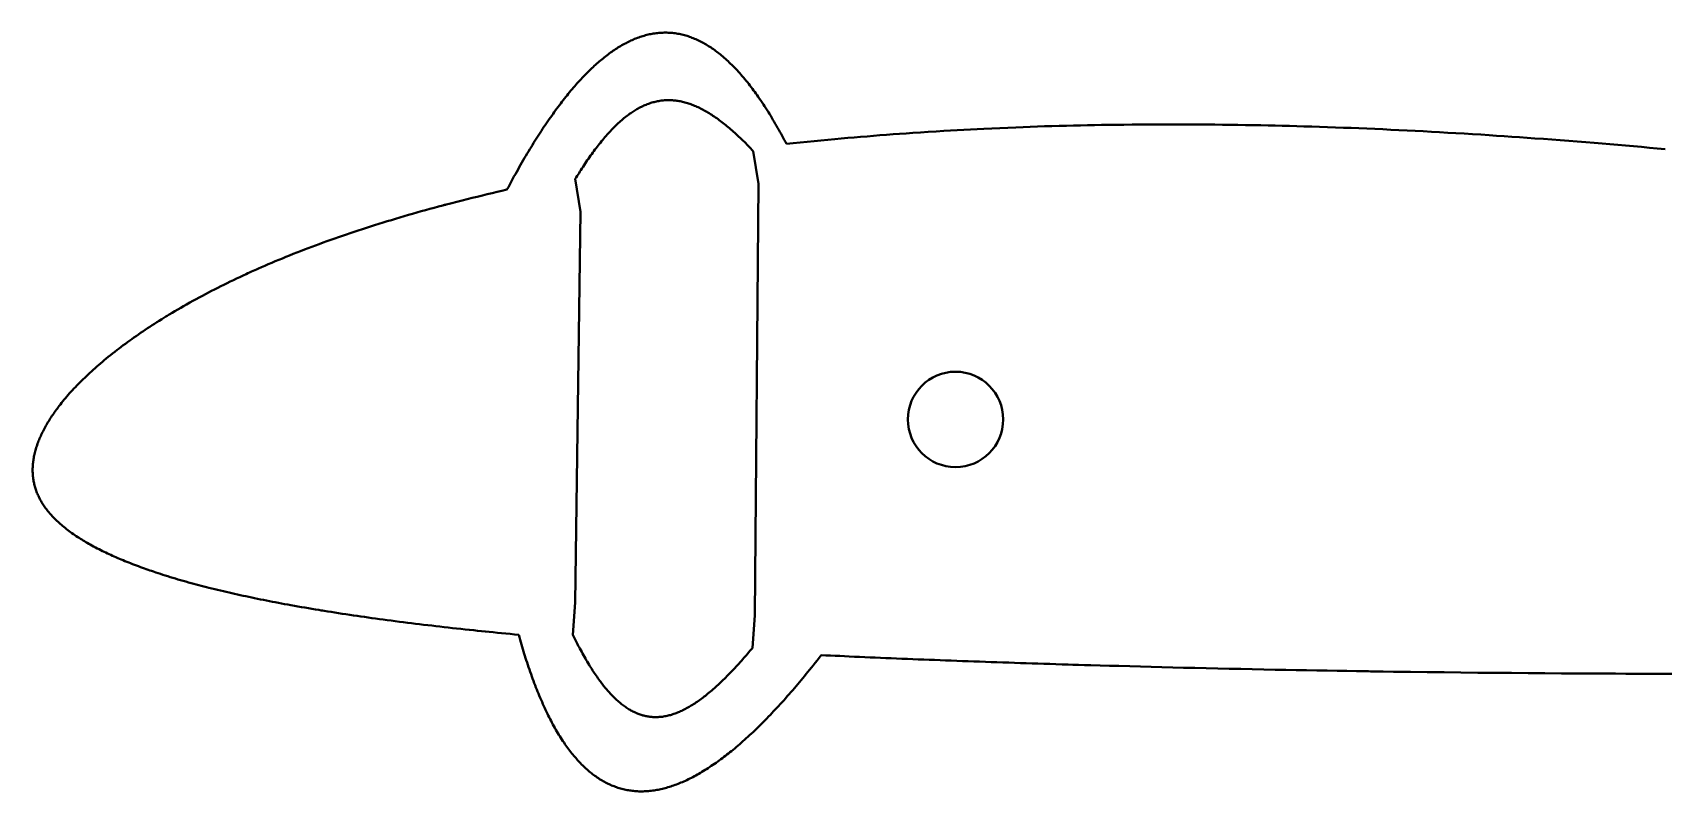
# Model space of a CAD drawing. Header units: millimetres. Extents: x -66 to 496, y 101 to 232.
# Drawn here: x -65.9 to 211.2, y 103 to 231.9 of the extents above; entities that cross this region are included whole.
import ezdxf

# ---------------------------------------------------------------- set-up
doc = ezdxf.new("R2010")
doc.units = ezdxf.units.MM
doc.layers.add('Geometries', color=7, linetype='Continuous')

msp = doc.modelspace()

# ---------------------------------------------------------------- linework, layer by layer
at = {"layer": 'Geometries', "linetype": 'Continuous', "lineweight": 40}
for p, q in [((57.45, 206.21), (56.58, 211.75)), ((26.34, 207.03), (27.22, 201.45)), ((57.45, 206.21), (56.82, 132.95)), ((26.3, 135.08), (27.22, 201.45)), ((26.3, 135.08), (25.91, 129.59)), ((56.43, 127.34), (56.82, 132.95))]:
    msp.add_line(p, q, dxfattribs=at)
at = {"layer": 'Geometries', "linetype": 'Continuous', "lineweight": 40, "flags": 128}
for points in [[(14.72, 205.21), (14.96, 205.66), (15.2, 206.11), (15.44, 206.55), (15.68, 206.98), (15.91, 207.42), (16.15, 207.85), (16.38, 208.25), (16.6, 208.65), (16.82, 209.04), (17.05, 209.44), (17.27, 209.83), (17.49, 210.21), (17.71, 210.59), (17.94, 210.97), (18.16, 211.35), (18.38, 211.72), (18.6, 212.08), (18.82, 212.44), (19.04, 212.79), (19.25, 213.14), (19.48, 213.5), (19.7, 213.85), (19.92, 214.2), (20.14, 214.54), (20.36, 214.88), (20.58, 215.22), (20.79, 215.54), (21.01, 215.87), (21.23, 216.19), (21.45, 216.52), (21.67, 216.84), (21.89, 217.16), (22.11, 217.47), (22.33, 217.78), (22.55, 218.09), (22.77, 218.4), (22.98, 218.7), (23.2, 219), (23.42, 219.29), (23.64, 219.58), (23.86, 219.87), (24.07, 220.15), (24.29, 220.42), (24.5, 220.69), (24.71, 220.96), (24.93, 221.23), (25.15, 221.5), (25.37, 221.77), (25.58, 222.03), (25.8, 222.28), (26.02, 222.54), (26.23, 222.79), (26.45, 223.04), (26.67, 223.28), (26.88, 223.52), (27.1, 223.76), (27.31, 223.99), (27.53, 224.22), (27.75, 224.45), (27.98, 224.69), (28.22, 224.94), (28.46, 225.17), (28.69, 225.41), (28.93, 225.63), (29.14, 225.84), (29.36, 226.04), (29.57, 226.24), (29.78, 226.43), (30, 226.62), (30.21, 226.81), (30.42, 226.99), (30.62, 227.16), (30.83, 227.34), (31.05, 227.51), (31.26, 227.68), (31.47, 227.85), (31.68, 228.02), (31.9, 228.18), (32.11, 228.33), (32.32, 228.49), (32.53, 228.64), (32.74, 228.79), (32.95, 228.93), (33.17, 229.07), (33.38, 229.21), (33.59, 229.34), (33.8, 229.47), (34.03, 229.61), (34.26, 229.74), (34.49, 229.87), (34.72, 230), (34.96, 230.12), (35.16, 230.23), (35.37, 230.34), (35.58, 230.44), (35.79, 230.54), (36, 230.63), (36.21, 230.72), (36.42, 230.81), (36.65, 230.9), (36.88, 230.99), (37.11, 231.07), (37.34, 231.15), (37.56, 231.23), (37.79, 231.3), (38.02, 231.37), (38.25, 231.43), (38.48, 231.49), (38.7, 231.55), (38.93, 231.6), (39.15, 231.64), (39.37, 231.68), (39.59, 231.72), (39.83, 231.76), (40.06, 231.79), (40.29, 231.82), (40.53, 231.84), (40.76, 231.86), (40.99, 231.87), (41.22, 231.88), (41.44, 231.89), (41.67, 231.89), (41.9, 231.89), (42.13, 231.88), (42.37, 231.87), (42.6, 231.85), (42.83, 231.83), (43.06, 231.8), (43.29, 231.77), (43.52, 231.74), (43.75, 231.7), (43.98, 231.66), (44.21, 231.61), (44.44, 231.56), (44.67, 231.51), (44.9, 231.44), (45.11, 231.39), (45.32, 231.32), (45.53, 231.26), (45.74, 231.19), (45.95, 231.11), (46.16, 231.03), (46.38, 230.95), (46.61, 230.85), (46.84, 230.75), (47.07, 230.65), (47.29, 230.55), (47.52, 230.43), (47.74, 230.32), (47.95, 230.21), (48.16, 230.1), (48.37, 229.98), (48.57, 229.86), (48.78, 229.73), (48.99, 229.61), (49.19, 229.47), (49.4, 229.34), (49.6, 229.2), (49.81, 229.06), (50.02, 228.91), (50.22, 228.76), (50.41, 228.62), (50.61, 228.47), (50.8, 228.32), (50.99, 228.16), (51.19, 228), (51.41, 227.82), (51.63, 227.63), (51.85, 227.43), (52.07, 227.23), (52.3, 227.03), (52.51, 226.82), (52.73, 226.61), (52.95, 226.4), (53.16, 226.18), (53.39, 225.96), (53.61, 225.72), (53.83, 225.49), (54.05, 225.25), (54.27, 225.01), (54.49, 224.76), (54.71, 224.51), (54.93, 224.25), (55.14, 223.99), (55.36, 223.72), (55.58, 223.45), (55.8, 223.18), (56.02, 222.9), (56.24, 222.61), (56.44, 222.35), (56.64, 222.08), (56.84, 221.81), (57.04, 221.54), (57.23, 221.26), (57.43, 220.98), (57.65, 220.66), (57.87, 220.35), (58.08, 220.03), (58.3, 219.7), (58.51, 219.37), (58.73, 219.04), (58.94, 218.7), (59.14, 218.39), (59.34, 218.07), (59.54, 217.75), (59.73, 217.42), (59.93, 217.09), (60.13, 216.76), (60.32, 216.42), (60.52, 216.08), (60.71, 215.74), (60.91, 215.39), (61.1, 215.04), (61.3, 214.69), (61.48, 214.35), (61.67, 214.01), (61.85, 213.66), (62.03, 213.32), (62.22, 212.97)], [(26.34, 207.03), (26.5, 207.28), (26.66, 207.54), (26.81, 207.79), (26.97, 208.04), (27.13, 208.29), (27.28, 208.53), (27.46, 208.82), (27.65, 209.1), (27.83, 209.38), (28.01, 209.65), (28.2, 209.93), (28.38, 210.2), (28.57, 210.47), (28.75, 210.74), (28.94, 211), (29.12, 211.25), (29.31, 211.51), (29.49, 211.76), (29.67, 212.01), (29.86, 212.25), (30.04, 212.49), (30.22, 212.72), (30.4, 212.95), (30.59, 213.18), (30.79, 213.43), (30.99, 213.67), (31.18, 213.91), (31.38, 214.14), (31.58, 214.37), (31.76, 214.58), (31.94, 214.78), (32.12, 214.98), (32.3, 215.17), (32.48, 215.36), (32.66, 215.55), (32.84, 215.73), (33.04, 215.93), (33.24, 216.12), (33.43, 216.31), (33.63, 216.49), (33.82, 216.67), (34.02, 216.85), (34.22, 217.02), (34.41, 217.18), (34.61, 217.35), (34.8, 217.51), (35, 217.66), (35.19, 217.8), (35.38, 217.95), (35.57, 218.09), (35.75, 218.21), (35.93, 218.33), (36.11, 218.45), (36.28, 218.57), (36.46, 218.68), (36.64, 218.78), (36.82, 218.89), (37.01, 219), (37.21, 219.1), (37.4, 219.21), (37.6, 219.3), (37.79, 219.4), (37.99, 219.49), (38.18, 219.57), (38.38, 219.65), (38.57, 219.73), (38.77, 219.8), (38.96, 219.87), (39.15, 219.94), (39.35, 220), (39.54, 220.05), (39.73, 220.1), (39.93, 220.15), (40.13, 220.2), (40.32, 220.24), (40.52, 220.27), (40.71, 220.31), (40.91, 220.33), (41.1, 220.36), (41.29, 220.38), (41.49, 220.39), (41.69, 220.41), (41.89, 220.41), (42.09, 220.42), (42.29, 220.42), (42.49, 220.42), (42.69, 220.41), (42.87, 220.4), (43.05, 220.38), (43.23, 220.37), (43.41, 220.35), (43.59, 220.32), (43.78, 220.3), (43.96, 220.27), (44.16, 220.23), (44.36, 220.19), (44.56, 220.14), (44.77, 220.09), (44.97, 220.04), (45.17, 219.98), (45.38, 219.92), (45.58, 219.86), (45.79, 219.79), (45.99, 219.72), (46.19, 219.65), (46.39, 219.57), (46.6, 219.48), (46.8, 219.4), (47.01, 219.31), (47.21, 219.21), (47.42, 219.11), (47.63, 219.01), (47.84, 218.9), (48.04, 218.8), (48.25, 218.68), (48.46, 218.57), (48.66, 218.45), (48.88, 218.32), (49.09, 218.19), (49.3, 218.06), (49.52, 217.93), (49.73, 217.78), (49.95, 217.64), (50.16, 217.49), (50.38, 217.34), (50.59, 217.19), (50.81, 217.03), (51.03, 216.86), (51.25, 216.7), (51.46, 216.53), (51.68, 216.36), (51.89, 216.19), (52.11, 216.01), (52.33, 215.82), (52.56, 215.63), (52.78, 215.44), (53, 215.25), (53.23, 215.05), (53.45, 214.84), (53.68, 214.64), (53.91, 214.43), (54.14, 214.21), (54.36, 213.99), (54.59, 213.77), (54.82, 213.55), (55.06, 213.32), (55.29, 213.09), (55.5, 212.87), (55.72, 212.65), (55.93, 212.43), (56.15, 212.2), (56.36, 211.98), (56.58, 211.75)], [(62.22, 212.97), (63.38, 213.09), (64.55, 213.21), (65.72, 213.33), (66.9, 213.45), (68.08, 213.57), (69.26, 213.68), (70.44, 213.79), (71.53, 213.89), (72.62, 213.99), (73.71, 214.09), (74.81, 214.18), (75.91, 214.27), (77.01, 214.36), (78.11, 214.45), (79.22, 214.53), (80.33, 214.62), (81.44, 214.7), (82.55, 214.78), (83.67, 214.86), (84.98, 214.94), (86.31, 215.03), (87.63, 215.11), (88.96, 215.19), (90.09, 215.26), (91.22, 215.32), (92.36, 215.39), (93.5, 215.45), (94.64, 215.5), (95.78, 215.56), (97.13, 215.62), (98.48, 215.68), (99.84, 215.74), (101.2, 215.79), (102.42, 215.84), (103.64, 215.88), (104.86, 215.93), (106.09, 215.97), (107.32, 216), (108.55, 216.04), (109.79, 216.07), (111.02, 216.1), (112.2, 216.13), (113.38, 216.15), (114.57, 216.18), (115.75, 216.2), (116.94, 216.22), (118.13, 216.23), (119.54, 216.25), (120.95, 216.27), (122.36, 216.28), (123.78, 216.29), (125.2, 216.29), (126.63, 216.3), (128.06, 216.3), (129.49, 216.3), (130.9, 216.29), (131.25, 216.29), (131.3, 216.29), (131.34, 216.29), (131.38, 216.29), (131.42, 216.29), (131.46, 216.29), (131.5, 216.29), (131.94, 216.28), (132.81, 216.28), (133.69, 216.27), (134.99, 216.26), (136.29, 216.25), (137.59, 216.23), (138.9, 216.21), (140.21, 216.19), (141.53, 216.17), (142.84, 216.14), (144.05, 216.12), (145.27, 216.09), (146.48, 216.06), (147.7, 216.03), (148.92, 216), (150.15, 215.96), (151.48, 215.92), (152.82, 215.88), (154.16, 215.83), (155.51, 215.79), (156.85, 215.74), (158.18, 215.69), (159.51, 215.63), (160.84, 215.58), (162.18, 215.52), (163.55, 215.46), (164.92, 215.4), (166.29, 215.33), (167.67, 215.27), (169.05, 215.2), (170.43, 215.12), (171.81, 215.05), (173.2, 214.97), (174.6, 214.89), (175.99, 214.81), (177.39, 214.73), (178.79, 214.64), (180.2, 214.56), (181.61, 214.47), (182.9, 214.38), (184.2, 214.3), (185.5, 214.21), (186.8, 214.12), (188.1, 214.02), (189.41, 213.93), (190.84, 213.83), (192.27, 213.72), (193.71, 213.61), (195.15, 213.5), (196.59, 213.38), (198.03, 213.27), (199.48, 213.15), (200.81, 213.04), (202.15, 212.93), (203.48, 212.81), (204.82, 212.69), (206.16, 212.58), (207.51, 212.46), (208.85, 212.33), (210.2, 212.21), (211.55, 212.08)], [(-65.4, 160.93), (-65.33, 161.15), (-65.26, 161.38), (-65.19, 161.61), (-65.11, 161.83), (-65.03, 162.06), (-64.95, 162.29), (-64.86, 162.52), (-64.78, 162.73), (-64.69, 162.94), (-64.6, 163.15), (-64.51, 163.36), (-64.41, 163.57), (-64.31, 163.79), (-64.2, 164), (-64.1, 164.21), (-63.99, 164.43), (-63.87, 164.64), (-63.76, 164.86), (-63.64, 165.08), (-63.52, 165.28), (-63.4, 165.48), (-63.28, 165.69), (-63.15, 165.89), (-63.02, 166.1), (-62.89, 166.32), (-62.74, 166.54), (-62.6, 166.76), (-62.45, 166.98), (-62.3, 167.2), (-62.14, 167.42), (-61.99, 167.63), (-61.84, 167.84), (-61.68, 168.05), (-61.53, 168.26), (-61.37, 168.47), (-61.16, 168.74), (-60.95, 169.01), (-60.73, 169.27), (-60.51, 169.54), (-60.29, 169.81), (-60.06, 170.07), (-59.83, 170.34), (-59.6, 170.61), (-59.36, 170.87), (-59.11, 171.14), (-58.87, 171.41), (-58.61, 171.67), (-58.36, 171.94), (-58.11, 172.2), (-57.85, 172.46), (-57.58, 172.72), (-57.31, 172.99), (-57.03, 173.26), (-56.75, 173.53), (-56.47, 173.8), (-56.18, 174.07), (-55.88, 174.34), (-55.59, 174.61), (-55.28, 174.88), (-54.98, 175.15), (-54.67, 175.42), (-54.35, 175.69), (-54.03, 175.96), (-53.71, 176.23), (-53.38, 176.5), (-53.02, 176.8), (-52.65, 177.09), (-52.28, 177.39), (-51.91, 177.68), (-51.53, 177.98), (-51.18, 178.25), (-50.82, 178.51), (-50.47, 178.78), (-50.11, 179.04), (-49.75, 179.31), (-49.39, 179.57), (-49.03, 179.83), (-48.66, 180.09), (-48.29, 180.35), (-47.91, 180.61), (-47.53, 180.87), (-47.14, 181.14), (-46.75, 181.4), (-46.36, 181.66), (-45.96, 181.92), (-45.56, 182.18), (-45.16, 182.44), (-44.76, 182.69), (-44.36, 182.95), (-43.95, 183.2), (-43.77, 183.32), (-43.59, 183.43), (-43.4, 183.54), (-43.22, 183.66), (-43.03, 183.77), (-42.84, 183.89), (-42.65, 184), (-42.17, 184.29), (-41.69, 184.57), (-41.21, 184.86), (-40.72, 185.14), (-40.23, 185.42), (-39.71, 185.72), (-39.18, 186.02), (-38.65, 186.31), (-38.11, 186.6), (-37.57, 186.9), (-37.03, 187.19), (-36.52, 187.46), (-36, 187.73), (-35.48, 188), (-34.96, 188.27), (-34.43, 188.54), (-33.9, 188.81), (-33.37, 189.07), (-32.83, 189.33), (-32.29, 189.6), (-31.75, 189.86), (-31.21, 190.11), (-30.67, 190.37), (-30.13, 190.62), (-29.58, 190.87), (-29.29, 191.01), (-29, 191.14), (-28.71, 191.28), (-28.41, 191.41), (-28.11, 191.54), (-27.82, 191.67), (-27.52, 191.81), (-26.97, 192.05), (-26.42, 192.29), (-25.86, 192.53), (-25.26, 192.78), (-24.66, 193.04), (-24.05, 193.29), (-23.44, 193.54), (-22.83, 193.79), (-22.21, 194.04), (-21.59, 194.29), (-20.96, 194.53), (-20.34, 194.78), (-19.7, 195.02), (-19.08, 195.26), (-18.45, 195.5), (-17.82, 195.73), (-17.18, 195.97), (-16.53, 196.21), (-15.87, 196.44), (-15.21, 196.68), (-14.55, 196.91), (-13.88, 197.15), (-13.23, 197.37), (-12.56, 197.6), (-11.9, 197.83), (-11.23, 198.05), (-10.54, 198.28), (-9.85, 198.51), (-9.16, 198.73), (-8.46, 198.95), (-7.76, 199.18), (-7.05, 199.4), (-6.34, 199.62), (-5.63, 199.84), (-4.92, 200.05), (-4.2, 200.27), (-3.47, 200.49), (-2.75, 200.7), (-2.03, 200.91), (-1.31, 201.12), (-0.58, 201.32), (0.14, 201.53), (0.88, 201.73), (1.61, 201.93), (2.35, 202.14), (3.09, 202.34), (3.83, 202.53), (3.93, 202.56), (4.02, 202.58), (4.11, 202.61), (4.2, 202.63), (4.29, 202.66), (4.39, 202.68), (4.88, 202.81), (5.37, 202.94), (6.23, 203.16), (7.09, 203.38), (7.95, 203.59), (8.81, 203.81), (9.68, 204.02), (10.56, 204.24), (11.38, 204.43), (12.21, 204.63), (13.05, 204.83), (13.88, 205.02), (14.72, 205.21)], [(16.72, 129.59), (15.99, 129.66), (15.26, 129.73), (14.54, 129.8), (13.82, 129.87), (13.1, 129.94), (12.39, 130.01), (11.72, 130.08), (11.05, 130.14), (10.39, 130.21), (9.73, 130.28), (9.07, 130.35), (8.34, 130.42), (7.61, 130.5), (6.89, 130.58), (6.17, 130.66), (5.46, 130.74), (4.74, 130.82), (4.04, 130.9), (3.33, 130.98), (2.63, 131.06), (1.94, 131.14), (1.25, 131.22), (0.56, 131.3), (-0.13, 131.39), (-0.81, 131.47), (-1.49, 131.55), (-2.16, 131.64), (-2.86, 131.72), (-3.56, 131.81), (-4.25, 131.9), (-4.94, 131.99), (-5.62, 132.08), (-6.3, 132.17), (-6.95, 132.26), (-7.59, 132.35), (-8.23, 132.44), (-8.86, 132.53), (-9.49, 132.62), (-10.12, 132.71), (-10.74, 132.8), (-11.36, 132.89), (-12, 132.98), (-12.64, 133.08), (-13.28, 133.17), (-13.91, 133.27), (-14.54, 133.37), (-15.16, 133.47), (-15.74, 133.56), (-16.32, 133.65), (-16.61, 133.7), (-16.64, 133.7), (-16.68, 133.71), (-16.72, 133.72), (-16.76, 133.72), (-16.79, 133.73), (-16.83, 133.73), (-17.26, 133.81), (-17.84, 133.9), (-18.42, 134), (-18.99, 134.09), (-19.6, 134.2), (-20.2, 134.3), (-20.81, 134.41), (-21.4, 134.52), (-22, 134.62), (-22.53, 134.72), (-23.06, 134.82), (-23.59, 134.92), (-24.11, 135.02), (-24.64, 135.11), (-25.14, 135.21), (-25.65, 135.31), (-26.15, 135.41), (-26.65, 135.51), (-27.16, 135.61), (-27.66, 135.71), (-28.16, 135.82), (-28.65, 135.92), (-29.15, 136.02), (-29.64, 136.13), (-30.12, 136.23), (-30.6, 136.34), (-31.08, 136.44), (-31.56, 136.55), (-32.03, 136.66), (-32.5, 136.76), (-32.97, 136.87), (-33.43, 136.98), (-33.93, 137.1), (-34.44, 137.22), (-34.93, 137.34), (-35.42, 137.46), (-35.91, 137.58), (-36.35, 137.7), (-36.79, 137.81), (-37.23, 137.92), (-37.66, 138.03), (-38.08, 138.15), (-38.51, 138.26), (-38.93, 138.37), (-39.39, 138.5), (-39.84, 138.63), (-40.29, 138.76), (-40.74, 138.88), (-41.18, 139.01), (-41.62, 139.14), (-42.05, 139.27), (-42.49, 139.4), (-42.91, 139.53), (-43.33, 139.66), (-43.74, 139.79), (-44.15, 139.92), (-44.56, 140.06), (-44.95, 140.19), (-45.01, 140.21), (-45.07, 140.23), (-45.13, 140.25), (-45.19, 140.26), (-45.25, 140.28), (-45.3, 140.3), (-45.36, 140.32), (-45.68, 140.43), (-45.96, 140.53), (-46.24, 140.62), (-46.57, 140.74), (-46.89, 140.85), (-47.22, 140.97), (-47.56, 141.09), (-47.9, 141.22), (-48.24, 141.35), (-48.57, 141.47), (-48.9, 141.6), (-49.23, 141.73), (-49.56, 141.85), (-49.88, 141.98), (-50.19, 142.11), (-50.51, 142.24), (-50.82, 142.37), (-51.12, 142.5), (-51.42, 142.63), (-51.72, 142.75), (-52.01, 142.89), (-52.31, 143.02), (-52.6, 143.15), (-52.89, 143.29), (-53.18, 143.42), (-53.46, 143.55), (-53.73, 143.68), (-54, 143.82), (-54.27, 143.95), (-54.59, 144.11), (-54.9, 144.27), (-55.21, 144.43), (-55.51, 144.59), (-55.81, 144.76), (-56.1, 144.92), (-56.35, 145.06), (-56.6, 145.2), (-56.84, 145.34), (-57.08, 145.48), (-57.31, 145.62), (-57.54, 145.77), (-57.76, 145.91), (-57.99, 146.05), (-58.21, 146.19), (-58.46, 146.36), (-58.71, 146.53), (-58.96, 146.7), (-59.2, 146.87), (-59.44, 147.04), (-59.68, 147.21), (-59.91, 147.39), (-60.13, 147.56), (-60.35, 147.74), (-60.57, 147.91), (-60.78, 148.09), (-60.99, 148.27), (-61.18, 148.43), (-61.37, 148.6), (-61.56, 148.77), (-61.74, 148.94), (-61.91, 149.11), (-61.99, 149.18), (-62.06, 149.26), (-62.14, 149.33), (-62.21, 149.4), (-62.28, 149.48), (-62.35, 149.55), (-62.42, 149.63), (-62.55, 149.76), (-62.68, 149.9), (-62.8, 150.04), (-62.96, 150.22), (-63.12, 150.41), (-63.27, 150.59), (-63.42, 150.78), (-63.55, 150.95), (-63.67, 151.11), (-63.79, 151.28), (-63.91, 151.45), (-64.03, 151.62), (-64.14, 151.79), (-64.25, 151.96), (-64.35, 152.13), (-64.45, 152.3), (-64.55, 152.48), (-64.64, 152.65), (-64.73, 152.82), (-64.82, 153), (-64.9, 153.17), (-64.98, 153.35), (-65.06, 153.52), (-65.14, 153.71), (-65.21, 153.89), (-65.28, 154.08), (-65.34, 154.27), (-65.41, 154.45), (-65.46, 154.64), (-65.51, 154.81), (-65.56, 154.99), (-65.6, 155.16), (-65.64, 155.33), (-65.68, 155.51), (-65.71, 155.68), (-65.75, 155.89), (-65.78, 156.1), (-65.81, 156.31), (-65.83, 156.52), (-65.85, 156.71), (-65.86, 156.9), (-65.87, 157.09), (-65.88, 157.28), (-65.88, 157.47), (-65.88, 157.67), (-65.88, 157.86), (-65.87, 158.06), (-65.86, 158.25), (-65.85, 158.45), (-65.83, 158.64), (-65.81, 158.84), (-65.78, 159.04), (-65.76, 159.24), (-65.73, 159.44), (-65.69, 159.64), (-65.65, 159.86), (-65.61, 160.07), (-65.56, 160.28), (-65.51, 160.5), (-65.46, 160.71), (-65.4, 160.93)], [(16.72, 129.59), (16.84, 129.17), (16.95, 128.75), (17.07, 128.34), (17.19, 127.93), (17.31, 127.52), (17.43, 127.12), (17.54, 126.74), (17.66, 126.37), (17.78, 126), (17.89, 125.63), (18.01, 125.27), (18.14, 124.86), (18.27, 124.46), (18.41, 124.07), (18.54, 123.67), (18.68, 123.28), (18.81, 122.9), (18.95, 122.52), (19.09, 122.14), (19.22, 121.76), (19.36, 121.39), (19.5, 121.03), (19.64, 120.66), (19.79, 120.3), (19.93, 119.95), (20.07, 119.6), (20.22, 119.25), (20.37, 118.89), (20.52, 118.53), (20.68, 118.18), (20.83, 117.83), (20.99, 117.48), (21.14, 117.14), (21.29, 116.82), (21.45, 116.5), (21.6, 116.19), (21.75, 115.88), (21.91, 115.57), (22.06, 115.27), (22.22, 114.97), (22.37, 114.67), (22.54, 114.37), (22.7, 114.06), (22.87, 113.77), (23.04, 113.47), (23.21, 113.18), (23.38, 112.9), (23.55, 112.62), (23.72, 112.34), (23.89, 112.07), (24.07, 111.8), (24.24, 111.53), (24.42, 111.27), (24.58, 111.03), (24.75, 110.79), (24.92, 110.55), (25.08, 110.32), (25.25, 110.09), (25.42, 109.88), (25.58, 109.66), (25.75, 109.45), (25.91, 109.25), (26.08, 109.05), (26.25, 108.85), (26.41, 108.66), (26.57, 108.48), (26.73, 108.3), (26.89, 108.12), (27.05, 107.95), (27.23, 107.76), (27.41, 107.58), (27.6, 107.39), (27.78, 107.22), (27.97, 107.04), (28.15, 106.87), (28.34, 106.7), (28.52, 106.54), (28.71, 106.38), (28.9, 106.22), (29.09, 106.07), (29.28, 105.92), (29.47, 105.77), (29.67, 105.63), (29.86, 105.49), (30.05, 105.36), (30.26, 105.22), (30.46, 105.09), (30.67, 104.96), (30.88, 104.84), (31.08, 104.72), (31.29, 104.6), (31.49, 104.49), (31.69, 104.39), (31.9, 104.29), (32.1, 104.19), (32.3, 104.1), (32.51, 104.01), (32.71, 103.93), (32.92, 103.85), (33.14, 103.76), (33.35, 103.69), (33.57, 103.61), (33.79, 103.54), (34.01, 103.48), (34.23, 103.42), (34.46, 103.36), (34.68, 103.31), (34.91, 103.26), (35.13, 103.21), (35.36, 103.17), (35.58, 103.14), (35.8, 103.11), (36.02, 103.08), (36.23, 103.06), (36.45, 103.03), (36.67, 103.02), (36.91, 103), (37.14, 102.99), (37.38, 102.99), (37.62, 102.99), (37.86, 102.99), (38.1, 103), (38.33, 103.01), (38.56, 103.02), (38.79, 103.04), (39.02, 103.06), (39.25, 103.09), (39.49, 103.12), (39.72, 103.15), (39.95, 103.19), (40.19, 103.23), (40.43, 103.27), (40.66, 103.32), (40.89, 103.37), (41.13, 103.42), (41.36, 103.48), (41.6, 103.54), (41.84, 103.61), (42.08, 103.68), (42.33, 103.75), (42.57, 103.83), (42.81, 103.91), (43.05, 103.99), (43.3, 104.08), (43.54, 104.17), (43.79, 104.27), (44.04, 104.37), (44.29, 104.47), (44.54, 104.58), (44.79, 104.69), (45.04, 104.8), (45.3, 104.92), (45.55, 105.04), (45.81, 105.17), (46.06, 105.3), (46.32, 105.43), (46.58, 105.57), (46.83, 105.7), (47.08, 105.84), (47.34, 105.99), (47.6, 106.14), (47.86, 106.29), (48.12, 106.45), (48.39, 106.62), (48.65, 106.78), (48.92, 106.95), (49.18, 107.13), (49.45, 107.3), (49.72, 107.49), (49.99, 107.67), (50.26, 107.86), (50.53, 108.05), (50.8, 108.25), (51.08, 108.45), (51.35, 108.65), (51.6, 108.84), (51.85, 109.04), (52.11, 109.23), (52.36, 109.43), (52.61, 109.64), (52.87, 109.84), (53.15, 110.07), (53.43, 110.3), (53.71, 110.54), (53.99, 110.77), (54.27, 111.02), (54.55, 111.26), (54.83, 111.5), (55.11, 111.75), (55.39, 112.01), (55.68, 112.27), (55.96, 112.53), (56.25, 112.8), (56.54, 113.07), (56.83, 113.35), (57.12, 113.63), (57.42, 113.91), (57.71, 114.2), (58, 114.49), (58.3, 114.79), (58.59, 115.09), (58.89, 115.39), (59.19, 115.7), (59.49, 116.01), (59.76, 116.29), (60.04, 116.59), (60.31, 116.88), (60.59, 117.18), (60.86, 117.48), (61.14, 117.78), (61.45, 118.11), (61.75, 118.45), (62.06, 118.79), (62.36, 119.14), (62.67, 119.49), (62.98, 119.84), (63.29, 120.2), (63.57, 120.53), (63.86, 120.86), (64.14, 121.2), (64.43, 121.54), (64.72, 121.88), (65, 122.23), (65.29, 122.58), (65.58, 122.93), (65.87, 123.28), (66.16, 123.64), (66.45, 124.01), (66.75, 124.37), (67.09, 124.8), (67.44, 125.24), (67.78, 125.69), (68.13, 126.13)], [(25.91, 129.59), (26.08, 129.25), (26.25, 128.91), (26.42, 128.58), (26.59, 128.25), (26.72, 127.99), (26.85, 127.74), (26.98, 127.49), (27.11, 127.25), (27.27, 126.95), (27.42, 126.67), (27.58, 126.39), (27.74, 126.11), (27.89, 125.83), (28.05, 125.56), (28.21, 125.29), (28.36, 125.03), (28.52, 124.77), (28.67, 124.51), (28.83, 124.26), (28.98, 124.01), (29.13, 123.78), (29.28, 123.55), (29.42, 123.32), (29.57, 123.1), (29.72, 122.88), (29.87, 122.66), (30.03, 122.43), (30.18, 122.21), (30.34, 122), (30.49, 121.78), (30.65, 121.57), (30.8, 121.38), (30.94, 121.19), (31.09, 121), (31.24, 120.82), (31.38, 120.64), (31.53, 120.46), (31.68, 120.29), (31.82, 120.12), (31.97, 119.95), (32.12, 119.78), (32.26, 119.63), (32.41, 119.47), (32.55, 119.32), (32.7, 119.17), (32.87, 119), (33.04, 118.83), (33.21, 118.67), (33.38, 118.51), (33.55, 118.36), (33.72, 118.21), (33.9, 118.06), (34.05, 117.93), (34.21, 117.8), (34.37, 117.68), (34.53, 117.56), (34.69, 117.45), (34.85, 117.33), (35, 117.23), (35.16, 117.12), (35.32, 117.02), (35.48, 116.92), (35.64, 116.83), (35.8, 116.74), (35.95, 116.66), (36.1, 116.58), (36.26, 116.5), (36.41, 116.43), (36.56, 116.36), (36.72, 116.29), (36.88, 116.22), (37.04, 116.16), (37.21, 116.1), (37.37, 116.04), (37.53, 115.99), (37.69, 115.94), (37.84, 115.9), (38, 115.86), (38.15, 115.82), (38.3, 115.78), (38.48, 115.75), (38.65, 115.72), (38.83, 115.69), (39, 115.67), (39.18, 115.65), (39.35, 115.63), (39.53, 115.62), (39.7, 115.61), (39.88, 115.61), (40.06, 115.61), (40.24, 115.61), (40.42, 115.62), (40.6, 115.63), (40.78, 115.64), (40.97, 115.66), (41.15, 115.68), (41.34, 115.71), (41.53, 115.74), (41.73, 115.78), (41.92, 115.82), (42.11, 115.86), (42.31, 115.91), (42.5, 115.96), (42.7, 116.02), (42.89, 116.08), (43.09, 116.15), (43.29, 116.22), (43.49, 116.29), (43.68, 116.36), (43.86, 116.44), (44.05, 116.52), (44.24, 116.6), (44.43, 116.69), (44.63, 116.79), (44.84, 116.89), (45.04, 116.99), (45.25, 117.1), (45.45, 117.21), (45.66, 117.33), (45.85, 117.45), (46.05, 117.56), (46.24, 117.68), (46.44, 117.81), (46.64, 117.94), (46.84, 118.07), (47.04, 118.2), (47.24, 118.34), (47.44, 118.49), (47.64, 118.63), (47.84, 118.78), (48.04, 118.93), (48.24, 119.08), (48.44, 119.24), (48.65, 119.41), (48.87, 119.59), (49.09, 119.77), (49.31, 119.96), (49.53, 120.15), (49.76, 120.34), (49.97, 120.52), (50.18, 120.71), (50.39, 120.91), (50.6, 121.1), (50.82, 121.3), (51.03, 121.5), (51.25, 121.71), (51.46, 121.92), (51.68, 122.13), (51.9, 122.35), (52.11, 122.56), (52.33, 122.78), (52.55, 123.01), (52.76, 123.23), (52.99, 123.46), (53.21, 123.7), (53.44, 123.94), (53.66, 124.18), (53.89, 124.43), (54.11, 124.68), (54.34, 124.92), (54.56, 125.18), (54.79, 125.43), (54.99, 125.66), (55.19, 125.89), (55.4, 126.13), (55.6, 126.37), (55.81, 126.61), (56.02, 126.85), (56.22, 127.1), (56.43, 127.34)], [(214.1, 122.96), (211.17, 122.97), (210.81, 122.97), (210.44, 122.97), (210.08, 122.97), (209.72, 122.97), (209.35, 122.97), (208.99, 122.97), (208.63, 122.97), (206.64, 122.98), (204.86, 122.98), (203.08, 122.99), (199.91, 123), (196.74, 123.02), (193.91, 123.04), (191.09, 123.06), (188.26, 123.08), (185.45, 123.1), (182.57, 123.13), (179.7, 123.15), (176.84, 123.18), (173.97, 123.22), (171.11, 123.25), (168.25, 123.29), (165.39, 123.32), (163.64, 123.35), (161.89, 123.38), (161.49, 123.38), (161.1, 123.39), (160.7, 123.39), (160.3, 123.4), (159.9, 123.41), (159.5, 123.41), (159.11, 123.42), (157.44, 123.44), (155.78, 123.47), (154.12, 123.5), (152.35, 123.53), (150.58, 123.56), (148.81, 123.59), (147.05, 123.63), (145.28, 123.66), (143.32, 123.7), (141.36, 123.74), (139.41, 123.78), (137.46, 123.82), (135.51, 123.87), (133.56, 123.91), (131.62, 123.96), (129.69, 124), (127.85, 124.05), (126.02, 124.09), (124.19, 124.14), (122.36, 124.19), (120.54, 124.24), (118.72, 124.29), (117.12, 124.33), (115.52, 124.38), (113.93, 124.42), (112.88, 124.45), (111.83, 124.48), (111.71, 124.49), (111.6, 124.49), (111.48, 124.49), (111.37, 124.5), (111.25, 124.5), (111.14, 124.5), (111.01, 124.51), (110.89, 124.51), (110.09, 124.54), (109.06, 124.57), (108.02, 124.6), (106.99, 124.63), (105.97, 124.66), (104.95, 124.7), (103.95, 124.73), (102.96, 124.76), (101.97, 124.79), (100.98, 124.82), (99.98, 124.86), (98.98, 124.89), (97.99, 124.93), (97, 124.96), (96.02, 124.99), (95.04, 125.03), (94.06, 125.06), (93.09, 125.1), (92.13, 125.13), (91.17, 125.17), (90.21, 125.2), (89.26, 125.24), (88.33, 125.27), (87.4, 125.31), (86.48, 125.34), (85.56, 125.38), (84.62, 125.42), (83.69, 125.45), (82.77, 125.49), (81.85, 125.53), (80.93, 125.57), (80.02, 125.6), (79.11, 125.64), (78.21, 125.68), (77.31, 125.72), (76.42, 125.76), (75.53, 125.8), (74.64, 125.83), (73.76, 125.87), (72.88, 125.91), (72.08, 125.95), (71.28, 125.99), (70.49, 126.02), (69.7, 126.06), (68.92, 126.1), (68.13, 126.13)]]:
    msp.add_lwpolyline(points, dxfattribs=at)
at = {"layer": 'Geometries', "linetype": 'Continuous', "lineweight": 40}
msp.add_circle((90.95, 166.18), 8.1, dxfattribs=at)

doc.saveas('drawing.dxf')
